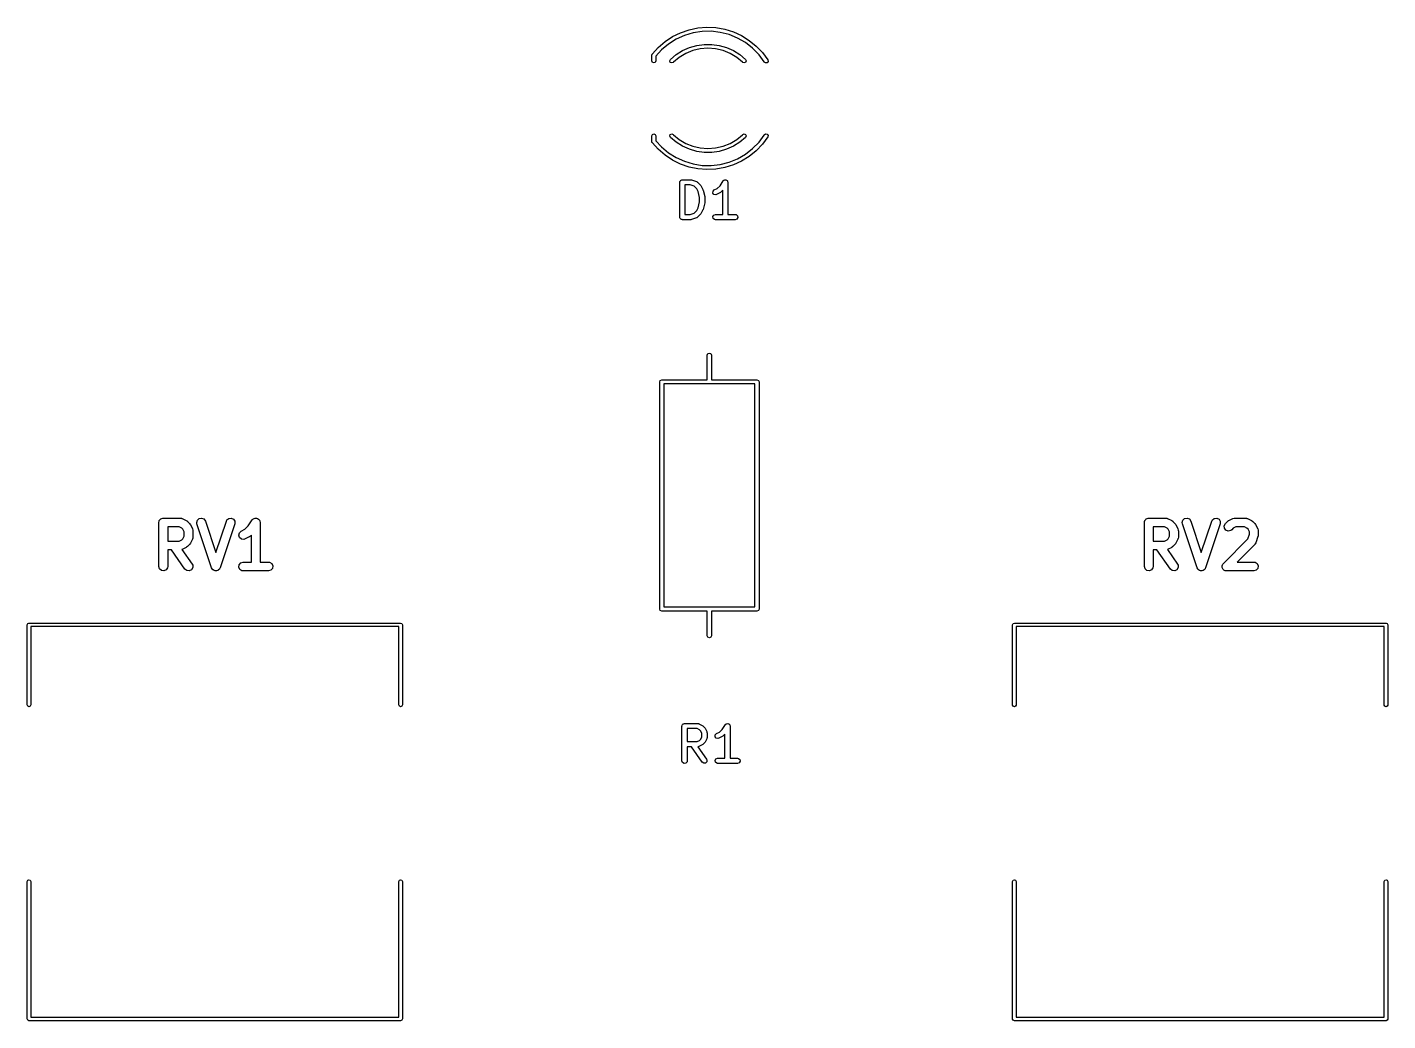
# Model space of a CAD drawing. Extents: x 196 to 235.2, y -111.1 to -56.2.
# Drawn here: x 196.05 to 235.22, y -84.77 to -56.17 of the extents above; entities that cross this region are included whole.
import ezdxf

# ---------------------------------------------------------------- set-up
doc = ezdxf.new("R2010")
doc.units = 0
doc.layers.add('BLACK', color=7, linetype='CONTINUOUS')

msp = doc.modelspace()

# ---------------------------------------------------------------- linework, layer by layer
at = {"layer": 'BLACK', "linetype": 'CONTINUOUS'}
for p, q in [((214.625, -56.439), (214.858, -56.3243)), ((214.858, -56.3243), (215.103, -56.24)), ((215.219, -56.3301), (214.967, -56.4052)), ((215.103, -56.24), (215.357, -56.1873)), ((215.478, -56.2896), (215.219, -56.3301)), ((215.357, -56.1873), (215.616, -56.167)), ((215.74, -56.2846), (215.478, -56.2896)), ((215.616, -56.167), (215.875, -56.1796)), ((216, -56.315), (215.74, -56.2846)), ((215.875, -56.1796), (216.13, -56.2248)), ((216.254, -56.3804), (216, -56.315)), ((216.13, -56.2248), (216.378, -56.3018)), ((216.497, -56.4795), (216.254, -56.3804)), ((216.378, -56.3018), (216.614, -56.4096)), ((214.044, -56.9381), (214.213, -56.7513)), ((214.213, -56.7513), (214.409, -56.5821)), ((214.507, -56.6533), (214.306, -56.8217)), ((214.409, -56.5821), (214.625, -56.439)), ((214.729, -56.5136), (214.507, -56.6533)), ((214.967, -56.4052), (214.729, -56.5136)), ((214.914, -56.8389), (215.113, -56.7506)), ((215.113, -56.7506), (215.322, -56.6908)), ((215.425, -56.7895), (215.21, -56.84)), ((215.322, -56.6908), (215.537, -56.6606)), ((215.646, -56.7726), (215.425, -56.7895)), ((215.537, -56.6606), (215.755, -56.6606)), ((215.867, -56.7895), (215.646, -56.7726)), ((215.755, -56.6606), (215.97, -56.6908)), ((216.082, -56.84), (215.867, -56.7895)), ((215.97, -56.6908), (216.179, -56.7507)), ((216.179, -56.7507), (216.378, -56.8391)), ((216.724, -56.6105), (216.497, -56.4795)), ((216.614, -56.4096), (216.834, -56.5462)), ((216.931, -56.771), (216.724, -56.6105)), ((216.834, -56.5462), (217.036, -56.7096)), ((217.115, -56.9581), (216.931, -56.771)), ((217.036, -56.7096), (217.215, -56.8971)), ((214.026, -56.9808), (214.034, -56.9615)), ((214.026, -57.1368), (214.026, -56.9808)), ((214.044, -57.1792), (214.026, -57.1368)), ((214.034, -56.9615), (214.039, -56.944)), ((214.039, -56.944), (214.043, -56.9394)), ((214.039, -56.944), (214.039, -56.944)), ((214.043, -56.9394), (214.044, -56.9384)), ((214.044, -56.9384), (214.044, -56.9381)), ((214.086, -57.1968), (214.044, -57.1792)), ((214.128, -57.1792), (214.086, -57.1968)), ((214.146, -57.1368), (214.128, -57.1792)), ((214.306, -56.8217), (214.146, -56.9976)), ((214.146, -56.9976), (214.146, -57.1368)), ((214.545, -57.1357), (214.563, -57.0936)), ((214.562, -57.1784), (214.545, -57.1357)), ((214.604, -57.1968), (214.562, -57.1784)), ((214.563, -57.0936), (214.73, -56.954)), ((214.563, -57.0936), (214.563, -57.0936)), ((214.647, -57.18), (214.604, -57.1968)), ((214.65, -57.1714), (214.647, -57.18)), ((214.814, -57.036), (214.65, -57.1714)), ((214.73, -56.954), (214.914, -56.8389)), ((215.005, -56.9228), (214.814, -57.036)), ((215.21, -56.84), (215.005, -56.9228)), ((216.288, -56.9229), (216.082, -56.84)), ((216.478, -57.0361), (216.288, -56.9229)), ((216.378, -56.8391), (216.562, -56.9542)), ((216.642, -57.1716), (216.478, -57.0361)), ((216.562, -56.9542), (216.729, -57.0938)), ((216.645, -57.1802), (216.642, -57.1716)), ((216.688, -57.197), (216.645, -57.1802)), ((216.73, -57.1786), (216.688, -57.197)), ((216.729, -57.0938), (216.747, -57.1359)), ((216.747, -57.1359), (216.73, -57.1786)), ((217.266, -57.1608), (217.115, -56.9581)), ((217.215, -56.8971), (217.369, -57.1057)), ((217.268, -57.1707), (217.266, -57.1608)), ((217.306, -57.1968), (217.268, -57.1707)), ((217.377, -57.1508), (217.351, -57.1886)), ((217.369, -57.1057), (217.377, -57.1508)), ((217.351, -57.1886), (217.306, -57.1968)), ((214.026, -59.2968), (214.044, -59.2544)), ((214.026, -59.4528), (214.026, -59.2968)), ((214.034, -59.4721), (214.026, -59.4528)), ((214.039, -59.4896), (214.034, -59.4721)), ((214.043, -59.4942), (214.039, -59.4896)), ((214.039, -59.4896), (214.039, -59.4896)), ((214.044, -59.4952), (214.043, -59.4942)), ((214.044, -59.2544), (214.086, -59.2368)), ((214.044, -59.4955), (214.044, -59.4952)), ((214.213, -59.6823), (214.044, -59.4955)), ((214.086, -59.2368), (214.128, -59.2544)), ((214.128, -59.2544), (214.146, -59.2968)), ((214.146, -59.2968), (214.146, -59.436)), ((214.146, -59.436), (214.306, -59.6119)), ((214.545, -59.2979), (214.562, -59.2552)), ((214.563, -59.34), (214.545, -59.2979)), ((214.562, -59.2552), (214.604, -59.2368)), ((214.73, -59.4796), (214.563, -59.34)), ((214.563, -59.34), (214.563, -59.34)), ((214.604, -59.2368), (214.647, -59.2536)), ((214.647, -59.2536), (214.65, -59.2622)), ((214.65, -59.2622), (214.814, -59.3976)), ((214.914, -59.5947), (214.73, -59.4796)), ((214.814, -59.3976), (215.005, -59.5108)), ((215.005, -59.5108), (215.21, -59.5936)), ((216.082, -59.5936), (216.288, -59.5107)), ((216.288, -59.5107), (216.478, -59.3975)), ((216.562, -59.4794), (216.378, -59.5945)), ((216.478, -59.3975), (216.642, -59.262)), ((216.729, -59.3398), (216.562, -59.4794)), ((216.642, -59.262), (216.645, -59.2534)), ((216.645, -59.2534), (216.688, -59.2366)), ((216.688, -59.2366), (216.73, -59.255)), ((216.747, -59.2977), (216.729, -59.3398)), ((216.73, -59.255), (216.747, -59.2977)), ((216.931, -59.6626), (217.115, -59.4755)), ((217.115, -59.4755), (217.266, -59.2728)), ((217.369, -59.3279), (217.215, -59.5365)), ((217.266, -59.2728), (217.268, -59.2629)), ((217.268, -59.2629), (217.306, -59.2368)), ((217.306, -59.2368), (217.351, -59.245)), ((217.351, -59.245), (217.377, -59.2828)), ((217.377, -59.2828), (217.369, -59.3279)), ((214.409, -59.8515), (214.213, -59.6823)), ((214.306, -59.6119), (214.507, -59.7803)), ((214.625, -59.9946), (214.409, -59.8515)), ((214.507, -59.7803), (214.729, -59.92)), ((214.729, -59.92), (214.967, -60.0284)), ((215.113, -59.683), (214.914, -59.5947)), ((215.322, -59.7428), (215.113, -59.683)), ((215.21, -59.5936), (215.425, -59.6441)), ((215.537, -59.773), (215.322, -59.7428)), ((215.425, -59.6441), (215.646, -59.661)), ((215.755, -59.773), (215.537, -59.773)), ((215.646, -59.661), (215.867, -59.6441)), ((215.97, -59.7428), (215.755, -59.773)), ((215.867, -59.6441), (216.082, -59.5936)), ((216.179, -59.6829), (215.97, -59.7428)), ((216.378, -59.5945), (216.179, -59.6829)), ((216.497, -59.9541), (216.724, -59.8231)), ((216.834, -59.8874), (216.614, -60.024)), ((216.724, -59.8231), (216.931, -59.6626)), ((217.036, -59.724), (216.834, -59.8874)), ((217.215, -59.5365), (217.036, -59.724)), ((214.858, -60.1093), (214.625, -59.9946)), ((215.103, -60.1936), (214.858, -60.1093)), ((214.967, -60.0284), (215.219, -60.1035)), ((215.357, -60.2463), (215.103, -60.1936)), ((215.219, -60.1035), (215.478, -60.144)), ((215.616, -60.2666), (215.357, -60.2463)), ((215.478, -60.144), (215.74, -60.149)), ((215.875, -60.254), (215.616, -60.2666)), ((215.74, -60.149), (216, -60.1186)), ((216.13, -60.2088), (215.875, -60.254)), ((216, -60.1186), (216.254, -60.0532)), ((216.378, -60.1318), (216.13, -60.2088)), ((216.254, -60.0532), (216.497, -59.9541)), ((216.614, -60.024), (216.378, -60.1318)), ((214.833, -60.6341), (214.835, -60.6243)), ((214.833, -61.6341), (214.833, -60.6341)), ((214.834, -60.6211), (214.836, -60.6182)), ((214.835, -60.6243), (214.834, -60.6211)), ((214.836, -60.6182), (214.837, -60.6084)), ((214.837, -60.6084), (214.85, -60.5935)), ((214.85, -60.5935), (214.86, -60.5766)), ((214.86, -60.5766), (214.866, -60.5743)), ((214.866, -60.5743), (214.87, -60.5691)), ((214.87, -60.5691), (214.89, -60.5657)), ((214.89, -60.5657), (214.908, -60.5591)), ((214.908, -60.5591), (215.146, -60.5591)), ((214.983, -60.7091), (214.983, -61.5591)), ((215.134, -60.7091), (214.983, -60.7091)), ((215.248, -60.7472), (215.134, -60.7091)), ((215.146, -60.5591), (215.168, -60.563)), ((215.168, -60.563), (215.17, -60.5629)), ((215.17, -60.5629), (215.313, -60.6105)), ((215.313, -60.6105), (215.335, -60.6229)), ((215.335, -60.6229), (215.338, -60.6268)), ((215.338, -60.6268), (215.342, -60.6287)), ((215.342, -60.6287), (215.437, -60.7239)), ((215.992, -60.7292), (216.084, -60.5925)), ((216.084, -60.5925), (216.102, -60.5736)), ((216.102, -60.5736), (216.106, -60.5724)), ((216.106, -60.5724), (216.108, -60.5691)), ((216.108, -60.5691), (216.13, -60.5653)), ((216.13, -60.5653), (216.151, -60.5592)), ((216.151, -60.5592), (216.155, -60.561)), ((216.155, -60.561), (216.159, -60.5602)), ((216.159, -60.5602), (216.178, -60.5711)), ((216.178, -60.5711), (216.198, -60.5798)), ((216.198, -60.5798), (216.2, -60.5837)), ((216.2, -60.5837), (216.203, -60.5859)), ((216.203, -60.5859), (216.211, -60.6063)), ((216.211, -60.6063), (216.221, -60.6258)), ((216.221, -60.6258), (216.22, -60.63)), ((216.22, -60.63), (216.221, -60.6341)), ((216.221, -60.6341), (216.221, -61.5591)), ((215.322, -60.8214), (215.248, -60.7472)), ((215.361, -60.8983), (215.322, -60.8214)), ((215.404, -61.0719), (215.361, -60.8983)), ((215.404, -61.1963), (215.404, -61.0719)), ((215.437, -60.7239), (215.45, -60.7423)), ((215.45, -60.7423), (215.451, -60.7434)), ((215.451, -60.7434), (215.499, -60.8386)), ((215.499, -60.8386), (215.502, -60.851)), ((215.502, -60.851), (215.504, -60.854)), ((215.504, -60.854), (215.552, -61.0445)), ((215.552, -61.0445), (215.553, -61.0594)), ((215.553, -61.0594), (215.554, -61.0626)), ((215.554, -61.0626), (215.554, -61.2055)), ((215.788, -60.9412), (215.791, -60.89)), ((215.819, -60.9824), (215.788, -60.9412)), ((215.791, -60.89), (215.827, -60.8527)), ((215.869, -60.9943), (215.819, -60.9824)), ((215.827, -60.8527), (215.911, -60.8105)), ((215.894, -60.9869), (215.869, -60.9943)), ((215.989, -60.9393), (215.894, -60.9869)), ((215.911, -60.8105), (215.992, -60.7292)), ((215.99, -60.9381), (215.989, -60.9393)), ((216.009, -60.9252), (215.99, -60.9381)), ((216.071, -60.8628), (216.009, -60.9252)), ((216.071, -61.5591), (216.071, -60.8628)), ((215.248, -61.5209), (215.322, -61.4468)), ((215.322, -61.4468), (215.361, -61.3698)), ((215.361, -61.3698), (215.404, -61.1963)), ((215.499, -61.4295), (215.451, -61.5248)), ((215.504, -61.4142), (215.499, -61.426)), ((215.499, -61.426), (215.499, -61.4295)), ((215.552, -61.2237), (215.504, -61.4142)), ((215.554, -61.2055), (215.552, -61.2202)), ((215.552, -61.2202), (215.552, -61.2237)), ((214.84, -61.6524), (214.833, -61.6341)), ((214.843, -61.6716), (214.84, -61.6524)), ((214.848, -61.6759), (214.843, -61.6716)), ((214.85, -61.6823), (214.848, -61.6759)), ((214.867, -61.692), (214.85, -61.6823)), ((214.882, -61.7046), (214.867, -61.692)), ((214.892, -61.7063), (214.882, -61.7046)), ((214.895, -61.7079), (214.892, -61.7063)), ((214.898, -61.7074), (214.895, -61.7079)), ((214.908, -61.7091), (214.898, -61.7074)), ((215.146, -61.7091), (214.908, -61.7091)), ((214.983, -61.5591), (215.134, -61.5591)), ((215.134, -61.5591), (215.248, -61.5209)), ((215.148, -61.7085), (215.146, -61.7091)), ((215.17, -61.7052), (215.148, -61.7085)), ((215.313, -61.6576), (215.17, -61.7052)), ((215.316, -61.6548), (215.313, -61.6576)), ((215.321, -61.6544), (215.316, -61.6548)), ((215.342, -61.6395), (215.321, -61.6544)), ((215.437, -61.5443), (215.342, -61.6395)), ((215.438, -61.5428), (215.437, -61.5443)), ((215.451, -61.5248), (215.438, -61.5428)), ((215.786, -61.6211), (215.812, -61.5766)), ((215.795, -61.6716), (215.786, -61.6211)), ((215.835, -61.7046), (215.795, -61.6716)), ((215.812, -61.5766), (215.86, -61.5591)), ((215.86, -61.7091), (215.835, -61.7046)), ((215.86, -61.5591), (216.071, -61.5591)), ((216.432, -61.7091), (215.86, -61.7091)), ((216.221, -61.5591), (216.432, -61.5591)), ((216.432, -61.5591), (216.457, -61.5636)), ((216.48, -61.6915), (216.432, -61.7091)), ((216.457, -61.5636), (216.497, -61.5966)), ((216.506, -61.6471), (216.48, -61.6915)), ((216.497, -61.5966), (216.506, -61.6471)), ((215.626, -65.6078), (215.644, -65.5654)), ((215.626, -66.3178), (215.626, -65.6078)), ((215.644, -65.5654), (215.686, -65.5478)), ((215.686, -65.5478), (215.729, -65.5654)), ((215.729, -65.5654), (215.746, -65.6078)), ((215.746, -65.6078), (215.746, -66.3178)), ((214.256, -66.3778), (214.274, -66.3354)), ((214.256, -72.9178), (214.256, -66.3778)), ((214.274, -66.3354), (214.316, -66.3178)), ((214.316, -66.3178), (215.626, -66.3178)), ((216.996, -66.4378), (214.376, -66.4378)), ((214.376, -66.4378), (214.376, -72.8578)), ((215.746, -66.3178), (217.056, -66.3178)), ((216.996, -72.8578), (216.996, -66.4378)), ((217.056, -66.3178), (217.099, -66.3354)), ((217.099, -66.3354), (217.116, -66.3778)), ((217.116, -66.3778), (217.116, -72.9178)), ((199.839, -70.4245), (199.845, -70.3885)), ((199.839, -71.6945), (199.839, -70.4245)), ((199.845, -70.3885), (199.85, -70.3807)), ((199.85, -70.3807), (199.851, -70.3717)), ((199.851, -70.3717), (199.869, -70.3512)), ((199.869, -70.3512), (199.883, -70.3284)), ((199.883, -70.3284), (199.892, -70.3246)), ((199.892, -70.3246), (199.898, -70.3177)), ((199.898, -70.3177), (199.924, -70.31)), ((199.924, -70.31), (199.949, -70.2988)), ((199.949, -70.2988), (199.958, -70.3001)), ((199.958, -70.3001), (199.966, -70.2975)), ((199.966, -70.2975), (200.45, -70.2975)), ((200.45, -70.2975), (200.486, -70.3028)), ((200.486, -70.3028), (200.496, -70.3089)), ((200.496, -70.3089), (200.507, -70.3109)), ((200.507, -70.3109), (200.628, -70.3714)), ((200.628, -70.3714), (200.658, -70.3922)), ((200.658, -70.3922), (200.659, -70.3941)), ((200.659, -70.3941), (200.661, -70.3952)), ((200.661, -70.3952), (200.722, -70.4557)), ((200.722, -70.4557), (200.743, -70.4849)), ((200.743, -70.4849), (200.744, -70.4871)), ((200.744, -70.4871), (200.745, -70.4887)), ((200.745, -70.4887), (200.806, -70.6096)), ((200.928, -70.4288), (200.946, -70.3596)), ((200.935, -70.4647), (200.928, -70.4288)), ((201.358, -71.7347), (200.935, -70.4647)), ((200.946, -70.3596), (200.998, -70.3109)), ((200.998, -70.3109), (201.069, -70.2983)), ((201.069, -70.2983), (201.135, -70.3256)), ((201.135, -70.3256), (201.176, -70.3844)), ((201.176, -70.3844), (201.478, -71.2929)), ((201.478, -71.2929), (201.781, -70.3844)), ((202.022, -70.4647), (201.599, -71.7347)), ((201.781, -70.3844), (201.798, -70.3518)), ((201.798, -70.3518), (201.853, -70.3071)), ((201.853, -70.3071), (201.924, -70.2996)), ((201.924, -70.2996), (201.988, -70.3317)), ((201.988, -70.3317), (202.025, -70.3932)), ((202.025, -70.3932), (202.022, -70.4647)), ((202.408, -70.525), (202.522, -70.3541)), ((202.522, -70.3541), (202.543, -70.33)), ((202.543, -70.33), (202.544, -70.3284)), ((202.544, -70.3284), (202.545, -70.3281)), ((202.545, -70.3281), (202.546, -70.327)), ((202.546, -70.327), (202.578, -70.3131)), ((202.578, -70.3131), (202.61, -70.2988)), ((202.61, -70.2988), (202.611, -70.299)), ((202.611, -70.299), (202.612, -70.2985)), ((202.612, -70.2985), (202.646, -70.3041)), ((202.646, -70.3041), (202.68, -70.309)), ((202.68, -70.309), (202.681, -70.3098)), ((202.681, -70.3098), (202.682, -70.31)), ((202.682, -70.31), (202.708, -70.3332)), ((202.708, -70.3332), (202.734, -70.3559)), ((202.734, -70.3559), (202.735, -70.357)), ((202.735, -70.357), (202.735, -70.3578)), ((202.735, -70.3578), (202.745, -70.3912)), ((202.745, -70.3912), (202.754, -70.4245)), ((202.754, -70.4245), (202.754, -71.5675)), ((228.208, -70.4245), (228.213, -70.3885)), ((228.208, -71.6945), (228.208, -70.4245)), ((228.213, -70.3885), (228.218, -70.3807)), ((228.218, -70.3807), (228.219, -70.3717)), ((228.219, -70.3717), (228.237, -70.3512)), ((228.237, -70.3512), (228.252, -70.3284)), ((228.252, -70.3284), (228.26, -70.3246)), ((228.26, -70.3246), (228.266, -70.3177)), ((228.266, -70.3177), (228.292, -70.31)), ((228.292, -70.31), (228.317, -70.2988)), ((228.317, -70.2988), (228.326, -70.3001)), ((228.326, -70.3001), (228.335, -70.2975)), ((228.335, -70.2975), (228.819, -70.2975)), ((228.819, -70.2975), (228.855, -70.3028)), ((228.855, -70.3028), (228.864, -70.3089)), ((228.864, -70.3089), (228.875, -70.3109)), ((228.875, -70.3109), (228.996, -70.3714)), ((228.996, -70.3714), (229.026, -70.3922)), ((229.026, -70.3922), (229.027, -70.3941)), ((229.027, -70.3941), (229.029, -70.3952)), ((229.029, -70.3952), (229.09, -70.4557)), ((229.09, -70.4557), (229.112, -70.4849)), ((229.112, -70.4849), (229.112, -70.4871)), ((229.112, -70.4871), (229.114, -70.4887)), ((229.114, -70.4887), (229.174, -70.6096)), ((229.296, -70.4288), (229.314, -70.3596)), ((229.303, -70.4647), (229.296, -70.4288)), ((229.726, -71.7347), (229.303, -70.4647)), ((229.314, -70.3596), (229.367, -70.3109)), ((229.367, -70.3109), (229.437, -70.2983)), ((229.437, -70.2983), (229.503, -70.3256)), ((229.503, -70.3256), (229.544, -70.3844)), ((229.544, -70.3844), (229.847, -71.2929)), ((229.847, -71.2929), (230.149, -70.3844)), ((230.39, -70.4647), (229.967, -71.7347)), ((230.149, -70.3844), (230.166, -70.3518)), ((230.166, -70.3518), (230.222, -70.3071)), ((230.222, -70.3071), (230.293, -70.2996)), ((230.293, -70.2996), (230.357, -70.3317)), ((230.357, -70.3317), (230.393, -70.3932)), ((230.393, -70.3932), (230.39, -70.4647)), ((230.509, -70.5184), (230.543, -70.4557)), ((230.543, -70.4557), (230.603, -70.3952)), ((230.603, -70.3952), (230.633, -70.3734)), ((230.633, -70.3734), (230.635, -70.3729)), ((230.635, -70.3729), (230.636, -70.3714)), ((230.636, -70.3714), (230.757, -70.3109)), ((230.757, -70.3109), (230.792, -70.2995)), ((230.792, -70.2995), (230.803, -70.3007)), ((230.803, -70.3007), (230.814, -70.2975)), ((230.814, -70.2975), (231.117, -70.2975)), ((231.117, -70.2975), (231.153, -70.3028)), ((231.153, -70.3028), (231.162, -70.3089)), ((231.162, -70.3089), (231.173, -70.3109)), ((231.173, -70.3109), (231.294, -70.3714)), ((231.294, -70.3714), (231.324, -70.3922)), ((231.324, -70.3922), (231.325, -70.3941)), ((231.325, -70.3941), (231.327, -70.3952)), ((231.327, -70.3952), (231.388, -70.4557)), ((231.388, -70.4557), (231.41, -70.4849)), ((231.41, -70.4849), (231.41, -70.4871)), ((231.41, -70.4871), (231.412, -70.4887)), ((231.412, -70.4887), (231.472, -70.6096)), ((200.093, -70.5515), (200.093, -70.9628)), ((200.42, -70.5515), (200.093, -70.5515)), ((200.496, -70.5894), (200.42, -70.5515)), ((200.527, -70.6207), (200.496, -70.5894)), ((200.496, -70.9249), (200.527, -70.8936)), ((200.565, -70.6964), (200.527, -70.6207)), ((200.527, -70.8936), (200.565, -70.8179)), ((200.565, -70.8179), (200.565, -70.6964)), ((200.806, -70.6096), (200.817, -70.6442)), ((200.808, -70.8935), (200.806, -70.9047)), ((200.814, -70.8839), (200.808, -70.8935)), ((200.819, -70.8479), (200.814, -70.8839)), ((200.817, -70.6442), (200.816, -70.6555)), ((200.816, -70.6555), (200.819, -70.6664)), ((200.819, -70.6664), (200.819, -70.8479)), ((202.138, -70.7917), (202.155, -70.7225)), ((202.16, -70.8596), (202.138, -70.7917)), ((202.155, -70.7225), (202.208, -70.6738)), ((202.216, -70.9046), (202.16, -70.8596)), ((202.208, -70.6738), (202.31, -70.6225)), ((202.31, -70.6225), (202.408, -70.525)), ((202.442, -70.8405), (202.321, -70.901)), ((202.444, -70.839), (202.442, -70.8405)), ((202.446, -70.8385), (202.444, -70.839)), ((202.475, -70.8167), (202.446, -70.8385)), ((202.5, -70.7916), (202.475, -70.8167)), ((202.5, -71.5675), (202.5, -70.7916)), ((228.462, -70.5515), (228.462, -70.9628)), ((228.789, -70.5515), (228.462, -70.5515)), ((228.864, -70.5894), (228.789, -70.5515)), ((228.896, -70.6207), (228.864, -70.5894)), ((228.864, -70.9249), (228.896, -70.8936)), ((228.933, -70.6964), (228.896, -70.6207)), ((228.896, -70.8936), (228.933, -70.8179)), ((228.933, -70.8179), (228.933, -70.6964)), ((229.174, -70.6096), (229.185, -70.6442)), ((229.176, -70.8935), (229.174, -70.9047)), ((229.182, -70.8839), (229.176, -70.8935)), ((229.187, -70.8479), (229.182, -70.8839)), ((229.185, -70.6442), (229.184, -70.6555)), ((229.184, -70.6555), (229.187, -70.6664)), ((229.187, -70.6664), (229.187, -70.8479)), ((230.514, -70.5897), (230.509, -70.5184)), ((230.557, -70.647), (230.514, -70.5897)), ((230.624, -70.6721), (230.557, -70.647)), ((230.693, -70.6571), (230.624, -70.6721)), ((230.723, -70.6353), (230.693, -70.6571)), ((230.769, -70.5894), (230.723, -70.6353)), ((230.844, -70.5515), (230.769, -70.5894)), ((231.087, -70.5515), (230.844, -70.5515)), ((231.162, -70.5894), (231.087, -70.5515)), ((231.194, -70.6207), (231.162, -70.5894)), ((231.187, -70.9002), (231.232, -70.7668)), ((231.232, -70.6964), (231.194, -70.6207)), ((231.232, -70.7668), (231.232, -70.6964)), ((231.479, -70.8275), (231.419, -71.009)), ((231.472, -70.6096), (231.484, -70.6442)), ((231.48, -70.8234), (231.479, -70.8253)), ((231.479, -70.8253), (231.479, -70.8275)), ((231.486, -70.7874), (231.48, -70.8234)), ((231.484, -70.6442), (231.482, -70.6555)), ((231.482, -70.6555), (231.486, -70.6664)), ((231.486, -70.6664), (231.486, -70.7874)), ((200.093, -70.9628), (200.42, -70.9628)), ((200.203, -71.2168), (200.093, -71.2168)), ((200.093, -71.2168), (200.093, -71.6945)), ((200.588, -71.7674), (200.203, -71.2168)), ((200.42, -70.9628), (200.496, -70.9249)), ((200.507, -71.2034), (200.504, -71.2043)), ((200.504, -71.2043), (200.796, -71.6217)), ((200.628, -71.1429), (200.507, -71.2034)), ((200.63, -71.1414), (200.628, -71.1429)), ((200.632, -71.1409), (200.63, -71.1414)), ((200.661, -71.1191), (200.632, -71.1409)), ((200.722, -71.0586), (200.661, -71.1191)), ((200.723, -71.0567), (200.722, -71.0586)), ((200.724, -71.0555), (200.723, -71.0567)), ((200.745, -71.0256), (200.724, -71.0555)), ((200.806, -70.9047), (200.745, -71.0256)), ((202.287, -70.9124), (202.216, -70.9046)), ((202.321, -70.901), (202.287, -70.9124)), ((228.462, -70.9628), (228.789, -70.9628)), ((228.571, -71.2168), (228.462, -71.2168)), ((228.462, -71.2168), (228.462, -71.6945)), ((228.956, -71.7674), (228.571, -71.2168)), ((228.789, -70.9628), (228.864, -70.9249)), ((228.875, -71.2034), (228.872, -71.2043)), ((228.872, -71.2043), (229.164, -71.6217)), ((228.996, -71.1429), (228.875, -71.2034)), ((228.998, -71.1414), (228.996, -71.1429)), ((229, -71.1409), (228.998, -71.1414)), ((229.029, -71.1191), (229, -71.1409)), ((229.09, -71.0586), (229.029, -71.1191)), ((229.091, -71.0567), (229.09, -71.0586)), ((229.093, -71.0555), (229.091, -71.0567)), ((229.114, -71.0256), (229.093, -71.0555)), ((229.174, -70.9047), (229.114, -71.0256)), ((230.483, -71.6047), (231.187, -70.9002)), ((231.388, -71.0586), (230.879, -71.5675)), ((231.393, -71.0486), (231.388, -71.0586)), ((231.402, -71.0415), (231.393, -71.0486)), ((231.419, -71.009), (231.402, -71.0415)), ((200.796, -71.6217), (200.813, -71.6542)), ((200.813, -71.6542), (200.815, -71.7257)), ((202.139, -71.7124), (202.149, -71.6417)), ((202.149, -71.6417), (202.196, -71.5877)), ((202.196, -71.5877), (202.265, -71.5675)), ((202.265, -71.5675), (202.5, -71.5675)), ((202.754, -71.5675), (202.99, -71.5675)), ((202.99, -71.5675), (203.026, -71.5728)), ((203.026, -71.5728), (203.086, -71.6115)), ((203.086, -71.6115), (203.116, -71.6766)), ((203.116, -71.6766), (203.106, -71.7474)), ((229.164, -71.6217), (229.181, -71.6542)), ((229.181, -71.6542), (229.184, -71.7257)), ((230.448, -71.6675), (230.455, -71.6553)), ((230.45, -71.69), (230.448, -71.6675)), ((230.455, -71.6553), (230.457, -71.6417)), ((230.457, -71.6417), (230.472, -71.6246)), ((230.472, -71.6246), (230.483, -71.6047)), ((230.879, -71.5675), (231.359, -71.5675)), ((231.359, -71.5675), (231.395, -71.5728)), ((231.395, -71.5728), (231.455, -71.6115)), ((231.455, -71.6115), (231.484, -71.6766)), ((231.484, -71.6766), (231.474, -71.7474)), ((199.86, -71.7631), (199.839, -71.6945)), ((199.914, -71.81), (199.86, -71.7631)), ((199.984, -71.8203), (199.914, -71.81)), ((200.049, -71.7907), (199.984, -71.8203)), ((200.088, -71.7306), (200.049, -71.7907)), ((200.093, -71.6945), (200.088, -71.7306)), ((200.644, -71.812), (200.588, -71.7674)), ((200.715, -71.8194), (200.644, -71.812)), ((200.779, -71.7873), (200.715, -71.8194)), ((200.815, -71.7257), (200.779, -71.7873)), ((201.376, -71.7604), (201.358, -71.7347)), ((201.392, -71.7874), (201.376, -71.7604)), ((201.396, -71.7895), (201.392, -71.7874)), ((201.399, -71.7934), (201.396, -71.7895)), ((201.428, -71.8054), (201.399, -71.7934)), ((201.456, -71.8195), (201.428, -71.8054)), ((201.46, -71.819), (201.456, -71.8195)), ((201.465, -71.8208), (201.46, -71.819)), ((201.496, -71.8152), (201.465, -71.8208)), ((201.527, -71.812), (201.496, -71.8152)), ((201.53, -71.809), (201.527, -71.812)), ((201.535, -71.8081), (201.53, -71.809)), ((201.558, -71.7868), (201.535, -71.8081)), ((201.582, -71.7672), (201.558, -71.7868)), ((201.585, -71.7614), (201.582, -71.7672)), ((201.588, -71.7595), (201.585, -71.7614)), ((201.589, -71.755), (201.588, -71.7595)), ((201.599, -71.7347), (201.589, -71.755)), ((202.168, -71.7775), (202.139, -71.7124)), ((202.228, -71.8163), (202.168, -71.7775)), ((202.265, -71.8215), (202.228, -71.8163)), ((202.99, -71.8215), (202.265, -71.8215)), ((203.059, -71.8014), (202.99, -71.8215)), ((203.106, -71.7474), (203.059, -71.8014)), ((228.228, -71.7631), (228.208, -71.6945)), ((228.282, -71.81), (228.228, -71.7631)), ((228.353, -71.8203), (228.282, -71.81)), ((228.418, -71.7907), (228.353, -71.8203)), ((228.456, -71.7306), (228.418, -71.7907)), ((228.462, -71.6945), (228.456, -71.7306)), ((229.012, -71.812), (228.956, -71.7674)), ((229.083, -71.8194), (229.012, -71.812)), ((229.147, -71.7873), (229.083, -71.8194)), ((229.184, -71.7257), (229.147, -71.7873)), ((229.744, -71.7604), (229.726, -71.7347)), ((229.76, -71.7874), (229.744, -71.7604)), ((229.764, -71.7895), (229.76, -71.7874)), ((229.767, -71.7934), (229.764, -71.7895)), ((229.796, -71.8054), (229.767, -71.7934)), ((229.824, -71.8195), (229.796, -71.8054)), ((229.829, -71.819), (229.824, -71.8195)), ((229.833, -71.8208), (229.829, -71.819)), ((229.864, -71.8152), (229.833, -71.8208)), ((229.895, -71.812), (229.864, -71.8152)), ((229.899, -71.809), (229.895, -71.812)), ((229.903, -71.8081), (229.899, -71.809)), ((229.926, -71.7868), (229.903, -71.8081)), ((229.951, -71.7672), (229.926, -71.7868)), ((229.954, -71.7614), (229.951, -71.7672)), ((229.956, -71.7595), (229.954, -71.7614)), ((229.957, -71.755), (229.956, -71.7595)), ((229.967, -71.7347), (229.957, -71.755)), ((230.447, -71.7124), (230.45, -71.69)), ((230.452, -71.725), (230.447, -71.7124)), ((230.453, -71.7388), (230.452, -71.725)), ((230.467, -71.7569), (230.453, -71.7388)), ((230.476, -71.7775), (230.467, -71.7569)), ((230.488, -71.785), (230.476, -71.7775)), ((230.496, -71.7961), (230.488, -71.785)), ((230.517, -71.804), (230.496, -71.7961)), ((230.536, -71.8163), (230.517, -71.804)), ((230.559, -71.8195), (230.536, -71.8163)), ((230.563, -71.8212), (230.559, -71.8195)), ((230.566, -71.8206), (230.563, -71.8212)), ((230.572, -71.8215), (230.566, -71.8206)), ((231.359, -71.8215), (230.572, -71.8215)), ((231.427, -71.8014), (231.359, -71.8215)), ((231.474, -71.7474), (231.427, -71.8014)), ((214.274, -72.9602), (214.256, -72.9178)), ((214.316, -72.9778), (214.274, -72.9602)), ((215.626, -72.9778), (214.316, -72.9778)), ((214.376, -72.8578), (216.996, -72.8578)), ((215.626, -73.6878), (215.626, -72.9778)), ((217.056, -72.9778), (215.746, -72.9778)), ((215.746, -72.9778), (215.746, -73.6878)), ((217.099, -72.9602), (217.056, -72.9778)), ((217.116, -72.9178), (217.099, -72.9602)), ((196.048, -73.3705), (196.063, -73.3351)), ((196.048, -75.6805), (196.048, -73.3705)), ((196.063, -73.3351), (196.098, -73.3205)), ((196.098, -73.3205), (206.798, -73.3205)), ((206.748, -73.4205), (196.148, -73.4205)), ((196.148, -73.4205), (196.148, -75.6805)), ((206.748, -75.6805), (206.748, -73.4205)), ((206.798, -73.3205), (206.833, -73.3351)), ((206.833, -73.3351), (206.848, -73.3705)), ((206.848, -73.3705), (206.848, -75.6805)), ((224.416, -73.373), (224.431, -73.3376)), ((224.416, -75.683), (224.416, -73.373)), ((224.431, -73.3376), (224.466, -73.323)), ((224.466, -73.323), (235.166, -73.323)), ((235.116, -73.423), (224.516, -73.423)), ((224.516, -73.423), (224.516, -75.683)), ((235.116, -75.683), (235.116, -73.423)), ((235.166, -73.323), (235.202, -73.3376)), ((235.202, -73.3376), (235.216, -73.373)), ((235.216, -73.373), (235.216, -75.683)), ((215.644, -73.7302), (215.626, -73.6878)), ((215.686, -73.7478), (215.644, -73.7302)), ((215.729, -73.7302), (215.686, -73.7478)), ((215.746, -73.6878), (215.729, -73.7302)), ((196.063, -75.7158), (196.048, -75.6805)), ((196.098, -75.7305), (196.063, -75.7158)), ((196.133, -75.7158), (196.098, -75.7305)), ((196.148, -75.6805), (196.133, -75.7158)), ((206.763, -75.7158), (206.748, -75.6805)), ((206.798, -75.7305), (206.763, -75.7158)), ((206.833, -75.7158), (206.798, -75.7305)), ((206.848, -75.6805), (206.833, -75.7158)), ((224.431, -75.7184), (224.416, -75.683)), ((224.466, -75.733), (224.431, -75.7184)), ((224.502, -75.7184), (224.466, -75.733)), ((224.516, -75.683), (224.502, -75.7184)), ((235.131, -75.7184), (235.116, -75.683)), ((235.166, -75.733), (235.131, -75.7184)), ((235.202, -75.7184), (235.166, -75.733)), ((235.216, -75.683), (235.202, -75.7184)), ((214.896, -76.2874), (214.898, -76.2776)), ((214.896, -77.2874), (214.896, -76.2874)), ((214.897, -76.2744), (214.899, -76.2715)), ((214.898, -76.2776), (214.897, -76.2744)), ((214.899, -76.2715), (214.901, -76.2617)), ((214.901, -76.2617), (214.913, -76.2468)), ((214.913, -76.2468), (214.923, -76.2299)), ((214.923, -76.2299), (214.929, -76.2276)), ((214.929, -76.2276), (214.934, -76.2224)), ((214.934, -76.2224), (214.953, -76.219)), ((214.953, -76.219), (214.971, -76.2124)), ((214.971, -76.2124), (215.352, -76.2124)), ((215.046, -76.3624), (215.046, -76.7362)), ((215.334, -76.3624), (215.046, -76.3624)), ((215.403, -76.3966), (215.334, -76.3624)), ((215.352, -76.2124), (215.378, -76.2169)), ((215.378, -76.2169), (215.381, -76.2198)), ((215.381, -76.2198), (215.386, -76.2203)), ((215.386, -76.2203), (215.481, -76.2679)), ((215.481, -76.2679), (215.499, -76.2813)), ((215.499, -76.2813), (215.5, -76.282)), ((215.5, -76.282), (215.548, -76.3296)), ((215.548, -76.3296), (215.561, -76.348)), ((215.561, -76.348), (215.562, -76.3491)), ((215.562, -76.3491), (215.61, -76.4443)), ((216.056, -76.3825), (216.147, -76.2458)), ((216.147, -76.2458), (216.165, -76.2269)), ((216.165, -76.2269), (216.169, -76.2257)), ((216.169, -76.2257), (216.172, -76.2224)), ((216.172, -76.2224), (216.193, -76.2186)), ((216.193, -76.2186), (216.214, -76.2125)), ((216.214, -76.2125), (216.218, -76.2143)), ((216.218, -76.2143), (216.222, -76.2135)), ((216.222, -76.2135), (216.241, -76.2244)), ((216.241, -76.2244), (216.261, -76.2331)), ((216.261, -76.2331), (216.263, -76.237)), ((216.263, -76.237), (216.267, -76.2392)), ((216.267, -76.2392), (216.274, -76.2596)), ((216.274, -76.2596), (216.284, -76.2791)), ((216.284, -76.2791), (216.283, -76.2833)), ((216.283, -76.2833), (216.284, -76.2874)), ((216.284, -76.2874), (216.284, -77.2124)), ((215.046, -76.7362), (215.334, -76.7362)), ((215.334, -76.7362), (215.403, -76.7019)), ((215.433, -76.427), (215.403, -76.3966)), ((215.403, -76.7019), (215.433, -76.6715)), ((215.468, -76.4956), (215.433, -76.427)), ((215.433, -76.6715), (215.468, -76.603)), ((215.468, -76.603), (215.468, -76.4956)), ((215.548, -76.769), (215.5, -76.8166)), ((215.549, -76.7675), (215.548, -76.769)), ((215.562, -76.7495), (215.549, -76.7675)), ((215.61, -76.6543), (215.562, -76.7495)), ((215.61, -76.4443), (215.617, -76.4693)), ((215.613, -76.6464), (215.61, -76.6498)), ((215.61, -76.6498), (215.61, -76.6543)), ((215.618, -76.6207), (215.613, -76.6464)), ((215.617, -76.4693), (215.616, -76.4736)), ((215.616, -76.4736), (215.618, -76.4779)), ((215.618, -76.4779), (215.618, -76.6207)), ((215.852, -76.5945), (215.855, -76.5433)), ((215.882, -76.6357), (215.852, -76.5945)), ((215.855, -76.5433), (215.89, -76.506)), ((215.932, -76.6476), (215.882, -76.6357)), ((215.89, -76.506), (215.974, -76.4638)), ((215.957, -76.6402), (215.932, -76.6476)), ((216.052, -76.5926), (215.957, -76.6402)), ((215.974, -76.4638), (216.056, -76.3825)), ((216.053, -76.5914), (216.052, -76.5926)), ((216.072, -76.5785), (216.053, -76.5914)), ((216.134, -76.5161), (216.072, -76.5785)), ((216.134, -77.2124), (216.134, -76.5161)), ((215.17, -76.8862), (215.046, -76.8862)), ((215.046, -76.8862), (215.046, -77.2874)), ((215.481, -77.3304), (215.17, -76.8862)), ((215.356, -76.8847), (215.353, -76.8858)), ((215.353, -76.8858), (215.604, -77.2444)), ((215.361, -76.8857), (215.356, -76.8847)), ((215.386, -76.8783), (215.361, -76.8857)), ((215.481, -76.8307), (215.386, -76.8783)), ((215.482, -76.8295), (215.481, -76.8307)), ((215.5, -76.8166), (215.482, -76.8295)), ((214.914, -77.3356), (214.896, -77.2874)), ((214.958, -77.3612), (214.914, -77.3356)), ((215.009, -77.3523), (214.958, -77.3612)), ((215.042, -77.313), (215.009, -77.3523)), ((215.046, -77.2874), (215.042, -77.313)), ((215.523, -77.3598), (215.481, -77.3304)), ((215.574, -77.3554), (215.523, -77.3598)), ((215.611, -77.3191), (215.574, -77.3554)), ((215.604, -77.2444), (215.615, -77.268)), ((215.615, -77.268), (215.611, -77.3191)), ((215.85, -77.2744), (215.875, -77.2299)), ((215.859, -77.3249), (215.85, -77.2744)), ((215.898, -77.3579), (215.859, -77.3249)), ((215.875, -77.2299), (215.924, -77.2124)), ((215.924, -77.3624), (215.898, -77.3579)), ((215.924, -77.2124), (216.134, -77.2124)), ((216.495, -77.3624), (215.924, -77.3624)), ((216.284, -77.2124), (216.495, -77.2124)), ((216.495, -77.2124), (216.521, -77.2169)), ((216.543, -77.3448), (216.495, -77.3624)), ((216.521, -77.2169), (216.56, -77.2499)), ((216.569, -77.3004), (216.543, -77.3448)), ((216.56, -77.2499), (216.569, -77.3004)), ((196.048, -80.7605), (196.063, -80.7251)), ((196.048, -84.7205), (196.048, -80.7605)), ((196.063, -80.7251), (196.098, -80.7105)), ((196.098, -80.7105), (196.133, -80.7251)), ((196.133, -80.7251), (196.148, -80.7605)), ((196.148, -80.7605), (196.148, -84.6705)), ((206.748, -80.7605), (206.763, -80.7251)), ((206.748, -84.6705), (206.748, -80.7605)), ((206.763, -80.7251), (206.798, -80.7105)), ((206.798, -80.7105), (206.833, -80.7251)), ((206.833, -80.7251), (206.848, -80.7605)), ((206.848, -80.7605), (206.848, -84.7205)), ((224.416, -80.763), (224.431, -80.7276)), ((224.416, -84.723), (224.416, -80.763)), ((224.431, -80.7276), (224.466, -80.713)), ((224.466, -80.713), (224.502, -80.7276)), ((224.502, -80.7276), (224.516, -80.763)), ((224.516, -80.763), (224.516, -84.673)), ((235.116, -80.763), (235.131, -80.7276)), ((235.116, -84.673), (235.116, -80.763)), ((235.131, -80.7276), (235.166, -80.713)), ((235.166, -80.713), (235.202, -80.7276)), ((235.202, -80.7276), (235.216, -80.763)), ((235.216, -80.763), (235.216, -84.723)), ((196.063, -84.7558), (196.048, -84.7205)), ((196.098, -84.7705), (196.063, -84.7558)), ((206.798, -84.7705), (196.098, -84.7705)), ((196.148, -84.6705), (206.748, -84.6705)), ((206.833, -84.7558), (206.798, -84.7705)), ((206.848, -84.7205), (206.833, -84.7558)), ((224.431, -84.7584), (224.416, -84.723)), ((224.466, -84.773), (224.431, -84.7584)), ((235.166, -84.773), (224.466, -84.773)), ((224.516, -84.673), (235.116, -84.673)), ((235.202, -84.7584), (235.166, -84.773)), ((235.216, -84.723), (235.202, -84.7584))]:
    msp.add_line(p, q, dxfattribs=at)

doc.saveas('drawing.dxf')
